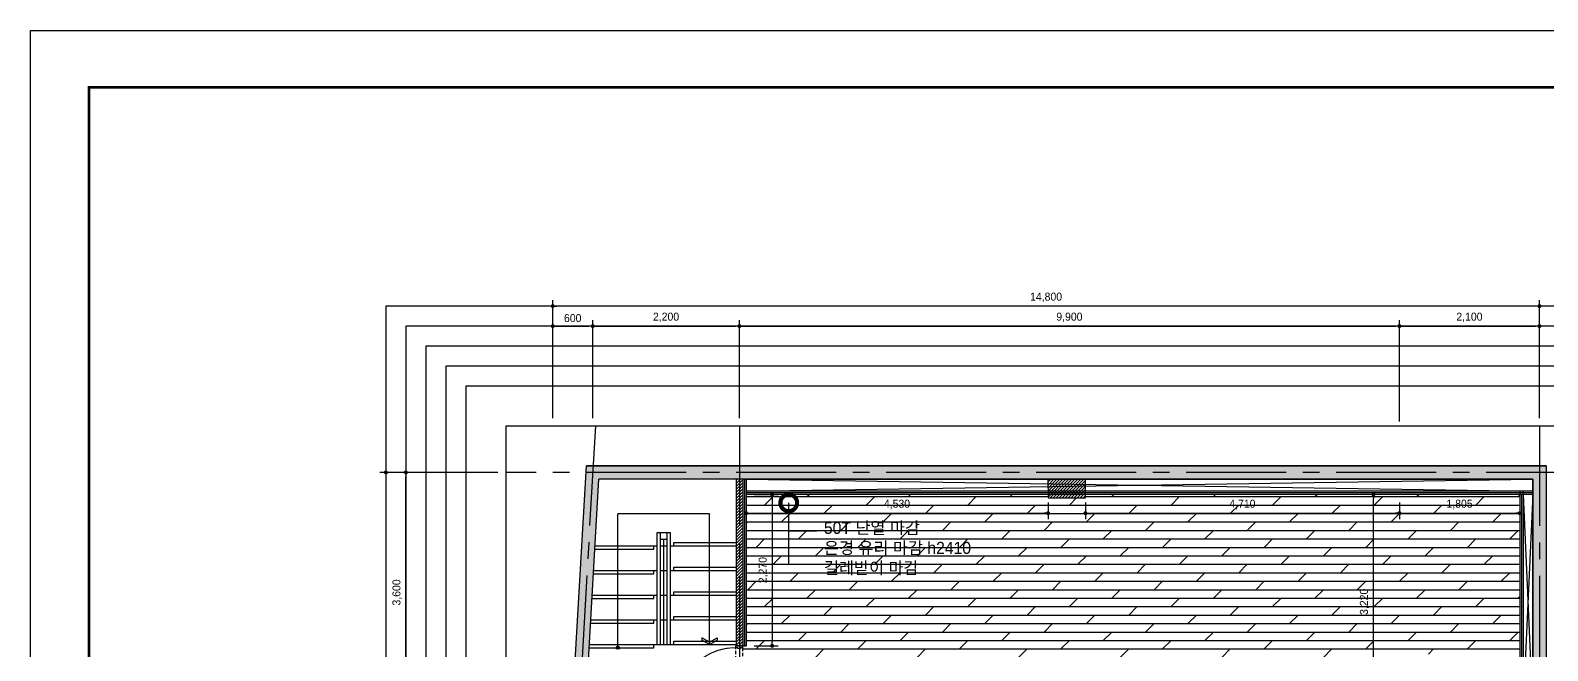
# Model space of a CAD drawing. Header units: millimetres. Extents: x -224448 to 1592092, y -164641 to 319001.
# Drawn here: x -87340 to -64582, y 230471 to 239774 of the extents above; entities that cross this region are included whole.
import ezdxf

# ---------------------------------------------------------------- set-up
doc = ezdxf.new("R2010")
doc.units = ezdxf.units.MM
for name, pattern in [('CEN', [62, 60, -1, 0, -1]), ('CENTER2', [1.125, 0.75, -0.125, 0.125, -0.125]), ('HIDDEN', [9.525, 6.35, -3.175])]:
    doc.linetypes.add(name, pattern=pattern)
doc.layers.get('Defpoints').update_dxf_attribs({"color": 35})
for name, color, linetype in [('ARREA', 1, 'Continuous'), ('CORE', 7, 'Continuous'), ('DIM', 3, 'Continuous'), ('I-SYM', 4, 'Continuous'), ('I-TEXT', 7, 'Continuous'), ('I_CON', 2, 'Continuous'), ('I_DOOR', 4, 'Continuous'), ('I_FORMAT', 7, 'Continuous'), ('I_FUR', 6, 'Continuous'), ('I_HAT', 8, 'Continuous'), ('I_WALL', 3, 'Continuous')]:
    doc.layers.add(name, color=color, linetype=linetype)
doc.layers.add('I_CEN', color=1, linetype='CEN', lineweight=13)
doc.styles.add('IABU-글꼴스타일', font='')
doc.styles.add('NTOP', font='Dotum.ttf')
doc.styles.get('IABU-글꼴스타일').set_extended_font_data('HY울릉도L')
doc.linetypes.add('BATTING', pattern='A,0.00254,-2.54,[134,ltypeshp.shx,S=2.54,R=0,X=-2.54,Y=0],-5.08,[134,ltypeshp.shx,S=2.54,R=180,X=2.54,Y=0],-2.54', length=10.16254)
doc.dimstyles.new('IABC-100 (SUB)', dxfattribs={"dimscale": 60, "dimtxt": 2, "dimasz": 1, "dimexe": 1.5, "dimexo": 2, "dimgap": 1, "dimtad": 1, "dimdec": 0, "dimdsep": 46, "dimlunit": 6, "dimtxsty": 'IABU-글꼴스타일', "dimblk": '1234_Dot', "dimcen": 1, "dimclrd": 4, "dimclre": 4, "dimclrt": 7, "dimadec": 0, "dimazin": 0, "dimtfac": 1, "dimtdec": 0, "dimtix": 1, "dimtmove": 2, "dimatfit": 3, "dimldrblk": '1234_Dot', "dimfxl": 2, "dimtolj": 1, "dimtzin": 0, "dimarcsym": 0})

# ---------------------------------------------------------------- blocks, each defined once
blk = doc.blocks.new('FR1')
at = {"layer": 'Defpoints'}
blk.add_lwpolyline([(89059, 47504), (131059, 47504), (131059, 17804), (89059, 17804)], close=True, dxfattribs=at)
at = {"layer": 'I_FORMAT', "const_width": 50.2}
blk.add_lwpolyline([(126044, 18873), (90159, 18873), (90159, 46435), (126044, 46435)], dxfattribs=at)
blk = doc.blocks.new('_DotSmall')
at = {"color": 0, "linetype": 'ByBlock', "const_width": 0.5}
blk.add_lwpolyline([(-0.0625, 0, 1), (0.0625, 0, 1)], format="xyb", close=True, dxfattribs=at)
blk = doc.blocks.new('1234_Dot')
at = {"color": 0, "linetype": 'ByBlock', "lineweight": -2}
blk.add_line((-0.5, 0), (-1, 0), dxfattribs=at)
at = {"color": 0, "linetype": 'ByBlock', "const_width": 0.5}
blk.add_lwpolyline([(-0.25, 0, 1), (0.25, 0, 1)], format="xyb", close=True, dxfattribs=at)
blk = doc.blocks.new('*D685')
at = {"layer": 'Defpoints', "color": 0, "ltscale": 50, "transparency": 16777216}
for p in [(-76605, 232814), (-72076, 232814), (-72076, 232533)]:
    blk.add_point(p, dxfattribs=at)
at = {"layer": 'DIM', "color": 4, "lineweight": -2, "ltscale": 50, "transparency": 16777216}
for p, q in [((-76605, 232694), (-76605, 232443)), ((-72076, 232694), (-72076, 232443)), ((-76545, 232533), (-72136, 232533))]:
    blk.add_line(p, q, dxfattribs=at)
at = {"layer": 'DIM', "color": 4, "lineweight": -2, "ltscale": 50, "transparency": 16777216, "xscale": 60, "yscale": 60, "zscale": 60, "rotation": 180}
blk.add_blockref('1234_Dot', (-76605, 232533), dxfattribs=at)
at = {"layer": 'DIM', "color": 4, "lineweight": -2, "ltscale": 50, "transparency": 16777216, "xscale": 60, "yscale": 60, "zscale": 60}
blk.add_blockref('1234_Dot', (-72076, 232533), dxfattribs=at)
at = {"layer": 'DIM', "color": 7, "ltscale": 50, "transparency": 16777216, "insert": (-74341, 232664), "char_height": 120, "attachment_point": 5, "style": 'IABU-글꼴스타일'}
blk.add_mtext('\\A1;4,530', dxfattribs=at)
blk = doc.blocks.new('*D686')
at = {"layer": 'Defpoints', "color": 0, "ltscale": 50, "transparency": 16777216}
for p in [(-66805, 232814), (-65001, 232814), (-65001, 232533)]:
    blk.add_point(p, dxfattribs=at)
at = {"layer": 'DIM', "color": 4, "lineweight": -2, "ltscale": 50, "transparency": 16777216}
for p, q in [((-66805, 232694), (-66805, 232443)), ((-65001, 232694), (-65001, 232443)), ((-66745, 232533), (-65061, 232533))]:
    blk.add_line(p, q, dxfattribs=at)
at = {"layer": 'DIM', "color": 4, "lineweight": -2, "ltscale": 50, "transparency": 16777216, "xscale": 60, "yscale": 60, "zscale": 60, "rotation": 180}
blk.add_blockref('1234_Dot', (-66805, 232533), dxfattribs=at)
at = {"layer": 'DIM', "color": 4, "lineweight": -2, "ltscale": 50, "transparency": 16777216, "xscale": 60, "yscale": 60, "zscale": 60}
blk.add_blockref('1234_Dot', (-65001, 232533), dxfattribs=at)
at = {"layer": 'DIM', "color": 7, "ltscale": 50, "transparency": 16777216, "insert": (-65903, 232664), "char_height": 120, "attachment_point": 5, "style": 'IABU-글꼴스타일'}
blk.add_mtext('\\A1;1,805', dxfattribs=at)
blk = doc.blocks.new('*D679')
at = {"layer": 'Defpoints', "color": 0, "ltscale": 50, "transparency": 16777216}
for p in [(-78905, 235338), (-79505, 233838), (-78905, 233838)]:
    blk.add_point(p, dxfattribs=at)
at = {"layer": 'DIM', "color": 4, "lineweight": -2, "ltscale": 50, "transparency": 16777216}
for p, q in [((-79505, 233958), (-79505, 235428)), ((-79445, 235338), (-78965, 235338)), ((-78905, 233958), (-78905, 235428))]:
    blk.add_line(p, q, dxfattribs=at)
at = {"layer": 'DIM', "color": 4, "lineweight": -2, "ltscale": 50, "transparency": 16777216, "xscale": 60, "yscale": 60, "zscale": 60, "rotation": 180}
blk.add_blockref('1234_Dot', (-79505, 235338), dxfattribs=at)
at = {"layer": 'DIM', "color": 4, "lineweight": -2, "ltscale": 50, "transparency": 16777216, "xscale": 60, "yscale": 60, "zscale": 60}
blk.add_blockref('1234_Dot', (-78905, 235338), dxfattribs=at)
at = {"layer": 'DIM', "color": 7, "ltscale": 50, "transparency": 16777216, "insert": (-79205, 235458), "char_height": 120, "attachment_point": 5, "style": 'IABU-글꼴스타일'}
blk.add_mtext('\\A1;600', dxfattribs=at)
blk = doc.blocks.new('*D680')
at = {"layer": 'Defpoints', "color": 0, "ltscale": 50, "transparency": 16777216}
for p in [(-76705, 235338), (-78905, 233838), (-76705, 233838)]:
    blk.add_point(p, dxfattribs=at)
at = {"layer": 'DIM', "color": 4, "lineweight": -2, "ltscale": 50, "transparency": 16777216}
for p, q in [((-78905, 233958), (-78905, 235428)), ((-78845, 235338), (-76765, 235338)), ((-76705, 233958), (-76705, 235428))]:
    blk.add_line(p, q, dxfattribs=at)
at = {"layer": 'DIM', "color": 4, "lineweight": -2, "ltscale": 50, "transparency": 16777216, "xscale": 60, "yscale": 60, "zscale": 60, "rotation": 180}
blk.add_blockref('1234_Dot', (-78905, 235338), dxfattribs=at)
at = {"layer": 'DIM', "color": 4, "lineweight": -2, "ltscale": 50, "transparency": 16777216, "xscale": 60, "yscale": 60, "zscale": 60}
blk.add_blockref('1234_Dot', (-76705, 235338), dxfattribs=at)
at = {"layer": 'DIM', "color": 7, "ltscale": 50, "transparency": 16777216, "insert": (-77805, 235469), "char_height": 120, "attachment_point": 5, "style": 'IABU-글꼴스타일'}
blk.add_mtext('\\A1;2,200', dxfattribs=at)
blk = doc.blocks.new('*D675')
at = {"layer": 'Defpoints', "color": 0, "ltscale": 50, "transparency": 16777216}
for p in [(-66805, 235338), (-76705, 233838), (-66805, 233787)]:
    blk.add_point(p, dxfattribs=at)
at = {"layer": 'DIM', "color": 4, "lineweight": -2, "ltscale": 50, "transparency": 16777216}
for p, q in [((-76705, 233958), (-76705, 235428)), ((-76645, 235338), (-66865, 235338)), ((-66805, 233907), (-66805, 235428))]:
    blk.add_line(p, q, dxfattribs=at)
at = {"layer": 'DIM', "color": 4, "lineweight": -2, "ltscale": 50, "transparency": 16777216, "xscale": 60, "yscale": 60, "zscale": 60, "rotation": 180}
blk.add_blockref('1234_Dot', (-76705, 235338), dxfattribs=at)
at = {"layer": 'DIM', "color": 4, "lineweight": -2, "ltscale": 50, "transparency": 16777216, "xscale": 60, "yscale": 60, "zscale": 60}
blk.add_blockref('1234_Dot', (-66805, 235338), dxfattribs=at)
at = {"layer": 'DIM', "color": 7, "ltscale": 50, "transparency": 16777216, "insert": (-71755, 235469), "char_height": 120, "attachment_point": 5, "style": 'IABU-글꼴스타일'}
blk.add_mtext('\\A1;9,900', dxfattribs=at)
blk = doc.blocks.new('*D676')
at = {"layer": 'Defpoints', "color": 0, "ltscale": 50, "transparency": 16777216}
for p in [(-64705, 235338), (-66805, 233838), (-64705, 233838)]:
    blk.add_point(p, dxfattribs=at)
at = {"layer": 'DIM', "color": 4, "lineweight": -2, "ltscale": 50, "transparency": 16777216}
for p, q in [((-66805, 233958), (-66805, 235428)), ((-66745, 235338), (-64765, 235338)), ((-64705, 233958), (-64705, 235428))]:
    blk.add_line(p, q, dxfattribs=at)
at = {"layer": 'DIM', "color": 4, "lineweight": -2, "ltscale": 50, "transparency": 16777216, "xscale": 60, "yscale": 60, "zscale": 60, "rotation": 180}
blk.add_blockref('1234_Dot', (-66805, 235338), dxfattribs=at)
at = {"layer": 'DIM', "color": 4, "lineweight": -2, "ltscale": 50, "transparency": 16777216, "xscale": 60, "yscale": 60, "zscale": 60}
blk.add_blockref('1234_Dot', (-64705, 235338), dxfattribs=at)
at = {"layer": 'DIM', "color": 7, "ltscale": 50, "transparency": 16777216, "insert": (-65755, 235469), "char_height": 120, "attachment_point": 5, "style": 'IABU-글꼴스타일'}
blk.add_mtext('\\A1;2,100', dxfattribs=at)
blk = doc.blocks.new('*D687')
at = {"layer": 'Defpoints', "color": 0, "ltscale": 50, "transparency": 16777216}
for p in [(-79505, 235638), (-79505, 233838), (-64705, 233844)]:
    blk.add_point(p, dxfattribs=at)
at = {"layer": 'DIM', "color": 4, "lineweight": -2, "ltscale": 50, "transparency": 16777216}
for p, q in [((-79505, 233958), (-79505, 235728)), ((-64765, 235638), (-79445, 235638)), ((-64705, 233964), (-64705, 235728))]:
    blk.add_line(p, q, dxfattribs=at)
at = {"layer": 'DIM', "color": 4, "lineweight": -2, "ltscale": 50, "transparency": 16777216, "xscale": 60, "yscale": 60, "zscale": 60, "rotation": 180}
blk.add_blockref('1234_Dot', (-79505, 235638), dxfattribs=at)
at = {"layer": 'DIM', "color": 4, "lineweight": -2, "ltscale": 50, "transparency": 16777216, "xscale": 60, "yscale": 60, "zscale": 60}
blk.add_blockref('1234_Dot', (-64705, 235638), dxfattribs=at)
at = {"layer": 'DIM', "color": 7, "ltscale": 50, "transparency": 16777216, "insert": (-72105, 235769), "char_height": 120, "attachment_point": 5, "style": 'IABU-글꼴스타일'}
blk.add_mtext('\\A1;14,800', dxfattribs=at)
blk = doc.blocks.new('*D695')
at = {"layer": 'Defpoints', "color": 0, "ltscale": 50, "transparency": 16777216}
for p in [(-81707, 233144), (-80207, 233144), (-80207, 229544)]:
    blk.add_point(p, dxfattribs=at)
at = {"layer": 'DIM', "color": 4, "lineweight": -2, "ltscale": 50, "transparency": 16777216}
for p, q in [((-80327, 233144), (-81797, 233144)), ((-81707, 229604), (-81707, 233084)), ((-80327, 229544), (-81797, 229544))]:
    blk.add_line(p, q, dxfattribs=at)
at = {"layer": 'DIM', "color": 4, "lineweight": -2, "ltscale": 50, "transparency": 16777216, "xscale": 60, "yscale": 60, "zscale": 60}
for p, rotation in [((-81707, 233144), 90), ((-81707, 229544), 270)]:
    blk.add_blockref('1234_Dot', p, dxfattribs=dict(at, rotation=rotation))
at = {"layer": 'DIM', "color": 7, "ltscale": 50, "transparency": 16777216, "insert": (-81838, 231344), "char_height": 120, "attachment_point": 5, "rotation": 90, "style": 'IABU-글꼴스타일'}
blk.add_mtext('\\A1;3,600', dxfattribs=at)
blk = doc.blocks.new('*D696')
at = {"layer": 'Defpoints', "color": 0, "ltscale": 50, "transparency": 16777216}
for p in [(-80207, 233144), (-82007, 222644), (-80207, 222644)]:
    blk.add_point(p, dxfattribs=at)
at = {"layer": 'DIM', "color": 4, "lineweight": -2, "ltscale": 50, "transparency": 16777216}
for p, q in [((-80327, 233144), (-82097, 233144)), ((-82007, 233084), (-82007, 222704)), ((-80327, 222644), (-82097, 222644))]:
    blk.add_line(p, q, dxfattribs=at)
at = {"layer": 'DIM', "color": 4, "lineweight": -2, "ltscale": 50, "transparency": 16777216, "xscale": 60, "yscale": 60, "zscale": 60}
for p, rotation in [((-82007, 233144), 90), ((-82007, 222644), 270)]:
    blk.add_blockref('1234_Dot', p, dxfattribs=dict(at, rotation=rotation))
at = {"layer": 'DIM', "color": 7, "ltscale": 50, "transparency": 16777216, "insert": (-82138, 227894), "char_height": 120, "attachment_point": 5, "rotation": 90, "style": 'IABU-글꼴스타일'}
blk.add_mtext('\\A1;10,500', dxfattribs=at)
blk = doc.blocks.new('*D699')
at = {"layer": 'Defpoints', "color": 0, "ltscale": 50, "transparency": 16777216}
for p in [(-76605, 232814), (-76605, 230544), (-76213, 230544)]:
    blk.add_point(p, dxfattribs=at)
at = {"layer": 'DIM', "color": 4, "lineweight": -2, "ltscale": 50, "transparency": 16777216}
for p, q in [((-76485, 232814), (-76123, 232814)), ((-76213, 232754), (-76213, 230604)), ((-76485, 230544), (-76123, 230544))]:
    blk.add_line(p, q, dxfattribs=at)
at = {"layer": 'DIM', "color": 4, "lineweight": -2, "ltscale": 50, "transparency": 16777216, "xscale": 60, "yscale": 60, "zscale": 60}
for p, rotation in [((-76213, 232814), 90), ((-76213, 230544), 270)]:
    blk.add_blockref('1234_Dot', p, dxfattribs=dict(at, rotation=rotation))
at = {"layer": 'DIM', "color": 7, "ltscale": 50, "transparency": 16777216, "insert": (-76345, 231679), "char_height": 120, "attachment_point": 5, "rotation": 90, "style": 'IABU-글꼴스타일'}
blk.add_mtext('\\A1;2,270', dxfattribs=at)
blk = doc.blocks.new('*D700')
at = {"layer": 'Defpoints', "color": 0, "ltscale": 50, "transparency": 16777216}
for p in [(-67195, 232814), (-66955, 232814), (-66955, 229594)]:
    blk.add_point(p, dxfattribs=at)
at = {"layer": 'DIM', "color": 4, "lineweight": -2, "ltscale": 50, "transparency": 16777216}
for p, q in [((-67075, 232814), (-67285, 232814)), ((-67195, 229654), (-67195, 232754)), ((-67075, 229594), (-67285, 229594))]:
    blk.add_line(p, q, dxfattribs=at)
at = {"layer": 'DIM', "color": 4, "lineweight": -2, "ltscale": 50, "transparency": 16777216, "xscale": 60, "yscale": 60, "zscale": 60}
for p, rotation in [((-67195, 232814), 90), ((-67195, 229594), 270)]:
    blk.add_blockref('1234_Dot', p, dxfattribs=dict(at, rotation=rotation))
at = {"layer": 'DIM', "color": 7, "ltscale": 50, "transparency": 16777216, "insert": (-67327, 231204), "char_height": 120, "attachment_point": 5, "rotation": 90, "style": 'IABU-글꼴스타일'}
blk.add_mtext('\\A1;3,220', dxfattribs=at)
blk = doc.blocks.new('*D737')
at = {"layer": 'Defpoints', "color": 0, "ltscale": 50, "transparency": 16777216}
for p in [(-71515, 232814), (-66805, 232814), (-66805, 232533)]:
    blk.add_point(p, dxfattribs=at)
at = {"layer": 'DIM', "color": 4, "lineweight": -2, "ltscale": 50, "transparency": 16777216}
for p, q in [((-71515, 232694), (-71515, 232443)), ((-66805, 232694), (-66805, 232443)), ((-71455, 232533), (-66865, 232533))]:
    blk.add_line(p, q, dxfattribs=at)
at = {"layer": 'DIM', "color": 4, "lineweight": -2, "ltscale": 50, "transparency": 16777216, "xscale": 60, "yscale": 60, "zscale": 60, "rotation": 180}
blk.add_blockref('1234_Dot', (-71515, 232533), dxfattribs=at)
at = {"layer": 'DIM', "color": 4, "lineweight": -2, "ltscale": 50, "transparency": 16777216, "xscale": 60, "yscale": 60, "zscale": 60}
blk.add_blockref('1234_Dot', (-66805, 232533), dxfattribs=at)
at = {"layer": 'DIM', "color": 7, "ltscale": 50, "transparency": 16777216, "insert": (-69160, 232664), "char_height": 120, "attachment_point": 5, "style": 'IABU-글꼴스타일'}
blk.add_mtext('\\A1;4,710', dxfattribs=at)
blk = doc.blocks.new('950도어')
at = {"layer": 'I_CEN'}
blk.add_arc((-74449, 125115), 822, 88.7362, 182.6857, dxfattribs=at)
at = {"layer": 'I_DOOR'}
for points in [[(-74431, 125967), (-74331, 125967), (-74331, 125937), (-74361, 125937), (-74361, 125927), (-74401, 125927), (-74401, 125937), (-74431, 125937), (-74431, 125967)], [(-75271, 125077), (-74431, 125077), (-74431, 125047), (-75271, 125047)], [(-74431, 125017), (-74331, 125017), (-74331, 125047), (-74361, 125047), (-74361, 125057), (-74401, 125057), (-74401, 125047), (-74431, 125047), (-74431, 125017)]]:
    blk.add_lwpolyline(points, close=True, dxfattribs=at)
at = {"layer": 'I_FUR', "color": 8, "linetype": 'HIDDEN', "ltscale": 8}
for p, q in [((-74431, 125077), (-74431, 125937)), ((-74331, 125937), (-74331, 125047))]:
    blk.add_line(p, q, dxfattribs=at)

msp = doc.modelspace()

# ---------------------------------------------------------------- hatches: boundary and pattern name
at = {"transparency": 33554457}
h = msp.add_hatch(dxfattribs=at)
h.set_pattern_fill('DOLMIT', color=9, scale=20)
h.set_pattern_definition([(0, (0, 103750.15), (0, 127), []), (45, (0, 103750.15), (-253.9998, 253.9998), [179.6051, -359.2102])])
edge = h.paths.add_edge_path()
edge.add_line((-66605.442, 230451.273), (-66575.442, 230451.273))
edge.add_line((-66575.442, 230451.273), (-66575.442, 230450.773))
edge.add_arc((-66605.442, 229551.273), 900, -0.0598717, 88.0897868, ccw=False)
edge.add_arc((-65004.803, 229543.721), 700.67, 92.5061963, 179.4593456, ccw=False)
edge.add_line((-65035.442, 230243.721), (-65000.833, 230243.721))
edge.add_line((-65000.833, 230243.721), (-65000.833, 232813.721))
edge.add_line((-65000.833, 232813.721), (-71515.422, 232813.721))
edge.add_line((-71515.422, 232813.721), (-71515.442, 232763.721))
edge.add_line((-71515.442, 232763.721), (-72075.442, 232763.721))
edge.add_line((-72075.442, 232763.721), (-72075.606, 232813.721))
edge.add_line((-72075.606, 232813.721), (-76605.442, 232813.721))
edge.add_line((-76605.442, 232813.721), (-76605.442, 230543.721))
edge.add_line((-76605.442, 230543.721), (-76655.442, 230543.721))
edge.add_line((-76655.442, 230543.721), (-76655.442, 230513.721))
edge.add_line((-76655.442, 230513.721), (-76655.442, 229623.721))
edge.add_line((-76655.442, 229623.721), (-76655.442, 229593.721))
edge.add_line((-76655.442, 229593.721), (-76605.442, 229593.721))
edge.add_line((-76605.442, 229593.721), (-76605.442, 225243.721))
edge.add_line((-76605.442, 225243.721), (-68705.442, 225243.721))
edge.add_line((-68705.442, 225243.721), (-68705.442, 226101.273))
edge.add_line((-68705.442, 226101.273), (-68675.442, 226101.273))
edge.add_line((-68675.442, 226101.273), (-68675.442, 226100.773))
edge.add_arc((-68705.442, 225201.273), 900, 0, 88.0897868, ccw=False)
edge.add_arc((-66905.442, 225201.273), 900, 91.9102132, 180, ccw=False)
edge.add_line((-66935.442, 226100.773), (-66935.442, 226101.273))
edge.add_line((-66935.442, 226101.273), (-66905.442, 226101.273))
edge.add_line((-66905.442, 226101.273), (-66905.442, 225243.721))
edge.add_line((-66905.442, 225243.721), (-66855.442, 225243.721))
edge.add_line((-66855.442, 225243.721), (-66855.442, 229166.621))
edge.add_ellipse((-66882.475, 229178.018), major_axis=(17.526, 17.526), ratio=1, start_angle=169.1487636, end_angle=354.313492, ccw=False)
edge.add_spline(control_points=[(-66902.988, 229164.104), (-66952.839, 229131.078), (-67013.084, 229105.708), (-66964.061, 229256.669), (-67067.154, 229203.185), (-67086.507, 229174.166)], knot_values=[148.847400909, 148.847400909, 148.847400909, 148.847400909, 483.492448452, 667.725925171, 958.402292488, 958.402292488, 958.402292488, 958.402292488], degree=3, periodic=0)
edge.add_ellipse((-66882.475, 229178.018), major_axis=(17.526, 17.526), ratio=1, start_angle=455.686508, end_angle=529.1487636, ccw=False)
edge.add_line((-66911.359, 229193.721), (-66955.442, 229193.721))
edge.add_line((-66955.442, 229193.721), (-66955.442, 229593.721))
edge.add_line((-66955.442, 229593.721), (-66605.442, 229593.721))
edge.add_line((-66605.442, 229593.721), (-66605.442, 230451.273))
h.paths.add_polyline_path([(-71825.442, 229593.721), (-71821.521, 228773.721), (-72075.442, 228773.721), (-72075.442, 229593.721)], flags=16)
h.paths.add_polyline_path([(-70915.804, 228464.927), (-70915.804, 228431.177), (-70882.054, 228431.177), (-70882.054, 228131.177), (-72031.936, 228131.177), (-72031.936, 228164.927), (-72465.686, 228164.927), (-72465.686, 228464.927)], flags=0)
edge = h.paths.add_edge_path(flags=16)
edge.add_spline(control_points=[(-73442.24, 227907.887), (-73392.389, 227874.861), (-73332.144, 227849.491), (-73381.167, 228000.452), (-73278.074, 227946.968), (-73258.721, 227917.948)], knot_values=[148.847400909, 148.847400909, 148.847400909, 148.847400909, 483.492448452, 667.725925171, 958.402292488, 958.402292488, 958.402292488, 958.402292488], degree=3, periodic=0)
edge.add_ellipse((-73462.752, 227921.8), major_axis=(17.526, 17.526), ratio=1, start_angle=280.8512364, end_angle=315)
edge.add_ellipse((-73462.752, 227921.8), major_axis=(17.526, 17.526), ratio=1, start_angle=-45, end_angle=280.8512364)
h.paths.add_polyline_path([(-75995.783, 232688.044, -1), (-75933.283, 232688.044, -1)], flags=16)
h.paths.add_polyline_path([(-74610.524, 232562.933), (-74070.524, 232562.933), (-74070.524, 232765.79), (-74610.524, 232765.79)], flags=24)
h.paths.add_polyline_path([(-66161.709, 232562.933), (-65644.566, 232562.933), (-65644.566, 232765.79), (-66161.709, 232765.79)], flags=24)
h.paths.add_polyline_path([(-68064.013, 225223.721), (-67546.87, 225223.721), (-67546.87, 225426.578), (-68064.013, 225426.578)], flags=25)
h.paths.add_polyline_path([(-66064.013, 229573.721), (-65546.87, 229573.721), (-65546.87, 229776.578), (-66064.013, 229776.578)], flags=25)
h.paths.add_polyline_path([(-76241.637, 231479.424), (-76241.637, 231878.272), (-76418.486, 231878.272), (-76418.486, 231479.424)], flags=24)
h.paths.add_polyline_path([(-67225.44, 230933.721), (-67225.44, 231473.721), (-67428.297, 231473.721), (-67428.297, 230933.721)], flags=24)
h.paths.add_polyline_path([(-69419.004, 232562.933), (-68901.861, 232562.933), (-68901.861, 232765.79), (-69419.004, 232765.79)], flags=24)
h.paths.add_polyline_path([(-69313.254, 229008.764), (-66975.741, 229008.764), (-66975.741, 229316.976), (-69313.254, 229316.976)], flags=24)
h.paths.add_polyline_path([(-71527.301, 228431.494), (-70776.982, 228431.494), (-70776.982, 228719.994), (-71527.301, 228719.994)], flags=24)
h.paths.add_polyline_path([(-73293.51, 227070.865), (-70879.022, 227070.865), (-70879.022, 227368.982), (-73293.51, 227368.982)], flags=24)
h.paths.add_polyline_path([(-73267.066, 227328.415), (-70729.23, 227328.415), (-70729.23, 227618.015), (-73267.066, 227618.015)], flags=24)
h.paths.add_polyline_path([(-73314.507, 227562.247), (-72305.535, 227562.247), (-72305.535, 227860.365), (-73314.507, 227860.365)], flags=24)
h.paths.add_polyline_path([(-73281.288, 227760.247), (-68225.49, 227760.247), (-68225.49, 228058.365), (-73281.288, 228058.365)], flags=24)
h.paths.add_polyline_path([(-75492.257, 231589.76), (-73283.875, 231589.76), (-73283.875, 232450.55), (-75492.257, 232450.55)], flags=24)
h.paths.add_polyline_path([(-72550.64, 228116.746), (-70814.422, 228116.746), (-70814.422, 228489.449), (-72550.64, 228489.449)], flags=24)
at = {"layer": 'I_HAT', "true_color": 0x000000}
h = msp.add_hatch(color=18, dxfattribs=at)
h.dxf.hatch_style = 1
h.paths.add_polyline_path([(-64605.442, 233243.721), (-78999.891, 233243.721), (-79611.319, 222543.721), (-64605.442, 222543.721)])
h.paths.add_polyline_path([(-78810.993, 233043.721), (-79399.564, 222743.721), (-64805.442, 222743.721), (-64805.442, 233043.721)], flags=16)
h.paths.add_polyline_path([(-77740.442, 232244.818), (-77790.442, 232244.818), (-77790.442, 231354.818), (-77740.442, 231354.818)], flags=0)
h.paths.add_polyline_path([(-76755.442, 229493.721), (-76755.442, 222743.721), (-79013.85, 229493.721)], flags=0)
h.paths.add_polyline_path([(-66755.442, 227283.721), (-66687.843, 227283.721), (-66687.843, 227333.721), (-66755.442, 227333.721)], flags=0)
at = {"layer": 'I_HAT', "transparency": 33554687}
h = msp.add_hatch(dxfattribs=at)
h.set_pattern_fill('ANSI31', color=256, scale=10)
h.set_pattern_definition([(45, (-3808.497, 179076.738), (-22.45064, 22.45064), [])])
h.paths.add_polyline_path([(-76655.442, 233043.721), (-76755.442, 233043.721), (-76755.442, 230543.721), (-76655.442, 230543.721)])
at = {"layer": 'I_HAT'}
h = msp.add_hatch(dxfattribs=at)
h.set_pattern_fill('ANSI31', color=256, scale=10)
h.set_pattern_definition([(45, (-465.907, 103226.846), (-22.45064, 22.45064), [])])
h.paths.add_polyline_path([(-71515.442, 232763.721), (-71515.333, 233043.721), (-72076.362, 233043.721), (-72075.442, 232763.721)])
h = msp.add_hatch(dxfattribs=at)
h.set_pattern_fill('ANSI31', color=256, scale=10)
h.set_pattern_definition([(45, (0, 79990.15), (-22.4506403, 22.4506403), [])])
h.paths.add_polyline_path([(-76705.442, 229543.721), (-79010.993, 229543.721), (-79013.85, 229493.721), (-76755.442, 229493.721), (-76755.442, 225193.721), (-76705.442, 225193.721)])
h.paths.add_polyline_path([(-76655.442, 229543.721), (-76705.442, 229543.721), (-76705.442, 225193.721), (-76605.442, 225193.721), (-76605.442, 225243.721), (-76655.442, 225243.721)])
h.paths.add_polyline_path([(-76705.442, 229593.721), (-76755.442, 229593.721), (-79008.136, 229593.721), (-79010.993, 229543.721), (-76705.442, 229543.721)])
h.paths.add_polyline_path([(-76655.442, 229593.721), (-76705.442, 229593.721), (-76705.442, 229543.721), (-76655.442, 229543.721)])
h.paths.add_polyline_path([(-76655.442, 225143.721), (-76605.442, 225143.721), (-76605.442, 225193.721), (-76705.442, 225193.721), (-76705.442, 222743.721), (-76655.442, 222743.721)])
h.paths.add_polyline_path([(-76705.442, 225193.721), (-76755.442, 225193.721), (-76755.442, 222743.721), (-76705.442, 222743.721)])
h.paths.add_polyline_path([(-69455.42, 223169.135), (-68915.42, 223169.135), (-68915.42, 223371.992), (-69455.42, 223371.992)], flags=9)
h.paths.add_polyline_path([(-71615.757, 224381.748), (-70972.626, 224381.748), (-70972.626, 224629.033), (-71615.757, 224629.033)], flags=9)
h.paths.add_polyline_path([(-71527.301, 228431.494), (-70776.982, 228431.494), (-70776.982, 228719.994), (-71527.301, 228719.994)], flags=9)
h.paths.add_polyline_path([(-73293.51, 227070.865), (-70879.022, 227070.865), (-70879.022, 227368.982), (-73293.51, 227368.982)], flags=9)
h.paths.add_polyline_path([(-73267.066, 227328.415), (-70729.23, 227328.415), (-70729.23, 227618.015), (-73267.066, 227618.015)], flags=9)
h.paths.add_polyline_path([(-73314.507, 227562.247), (-72305.535, 227562.247), (-72305.535, 227860.365), (-73314.507, 227860.365)], flags=9)
h.paths.add_polyline_path([(-73281.288, 227760.247), (-68225.49, 227760.247), (-68225.49, 228058.365), (-73281.288, 228058.365)], flags=9)
h.paths.add_polyline_path([(-65871.087, 224311.548), (-65229.54, 224311.548), (-65229.54, 224600.048), (-65871.087, 224600.048)], flags=9)
h.paths.add_polyline_path([(-66448.481, 224001.059), (-65257.669, 224001.059), (-65257.669, 224373.763), (-66448.481, 224373.763)], flags=9)
h.paths.add_polyline_path([(-75492.257, 231589.76), (-73283.875, 231589.76), (-73283.875, 232450.55), (-75492.257, 232450.55)], flags=9)
h.paths.add_polyline_path([(-72002.308, 224043.253), (-71356.902, 224043.253), (-71356.902, 224415.956), (-72002.308, 224415.956)], flags=9)
h.paths.add_polyline_path([(-72550.64, 228116.746), (-70814.422, 228116.746), (-70814.422, 228489.449), (-72550.64, 228489.449)], flags=9)

# ---------------------------------------------------------------- linework, layer by layer
at = {"color": 2}
for p, q in [((-78999.891, 233243.721), (-64605.442, 233243.721)), ((-64605.442, 233243.721), (-64605.442, 222543.721)), ((-76605.442, 233043.721), (-64855.442, 233043.721)), ((-64805.442, 222743.721), (-64805.442, 233043.721))]:
    msp.add_line(p, q, dxfattribs=at)
at = {"color": 9}
for p, q in [((-76605.442, 232863.721), (-64805.442, 233043.721)), ((-76605.442, 233043.721), (-64805.442, 232863.721)), ((-64805.442, 232813.721), (-64950.833, 229593.721)), ((-64950.833, 232813.721), (-64805.442, 229593.721))]:
    msp.add_line(p, q, dxfattribs=at)
at = {"color": 2}
msp.add_lwpolyline([(-72075.442, 232763.721), (-71515.442, 232763.721), (-71515.333, 233043.721), (-72076.362, 233043.721)], close=True, dxfattribs=at)
at = {"layer": 'ARREA', "color": 1, "linetype": 'CENTER2', "ltscale": 2000}
for p, q in [((-78865.442, 233843.721), (-79545.442, 221943.721)), ((-76705.442, 233843.721), (-76705.442, 221943.721)), ((-64705.442, 233843.721), (-64705.442, 221943.721)), ((-64005.442, 233143.721), (-80206.584, 233143.721))]:
    msp.add_line(p, q, dxfattribs=at)
at = {"layer": 'CORE', "color": 1}
for p, q in [((-78527.942, 230514.818), (-78527.942, 232520.798)), ((-77152.942, 232520.798), (-78527.942, 232520.798)), ((-77152.942, 231304.818), (-77152.942, 232520.798)), ((-78870.93, 231994.818), (-77990.442, 231994.818)), ((-77990.442, 231994.818), (-77990.442, 232044.818)), ((-77690.442, 232094.818), (-76755.442, 232094.818)), ((-77690.442, 232044.818), (-77690.442, 232094.818)), ((-77690.442, 231724.818), (-76755.442, 231724.818)), ((-77690.442, 231674.818), (-77690.442, 231724.818)), ((-78892.073, 231624.818), (-77990.442, 231624.818)), ((-77990.442, 231624.818), (-77990.442, 231674.818)), ((-77152.942, 230564.818), (-77152.942, 231461.396)), ((-78913.216, 231254.818), (-77990.442, 231254.818)), ((-77990.442, 231254.818), (-77990.442, 231304.818)), ((-77690.442, 231354.818), (-76755.442, 231354.818)), ((-77690.442, 231304.818), (-77690.442, 231354.818)), ((-78934.359, 230884.818), (-77990.442, 230884.818)), ((-77990.442, 230884.818), (-77990.442, 230934.818)), ((-77690.442, 230984.818), (-76755.442, 230984.818)), ((-77690.442, 230934.818), (-77690.442, 230984.818)), ((-77990.442, 230514.818), (-77990.442, 230564.818)), ((-77690.442, 230614.818), (-76755.442, 230614.818)), ((-77690.442, 230564.818), (-77690.442, 230614.818)), ((-78955.502, 230514.818), (-77990.442, 230514.818))]:
    msp.add_line(p, q, dxfattribs=at)
at = {"layer": 'CORE'}
for p, q in [((-77940.442, 230564.818), (-77940.442, 232244.818)), ((-77940.442, 232244.818), (-77740.442, 232244.818)), ((-77890.442, 230564.818), (-77890.442, 232244.818)), ((-77890.442, 232244.818), (-77790.442, 232244.818)), ((-77890.442, 232144.818), (-77790.442, 232144.818)), ((-77840.442, 230564.818), (-77840.442, 232144.818)), ((-77790.442, 230564.818), (-77790.442, 232244.818)), ((-77740.442, 230564.818), (-77740.442, 232244.818)), ((-78868.073, 232044.818), (-77940.442, 232044.818)), ((-77890.442, 232044.818), (-77790.442, 232044.818)), ((-77740.442, 232044.818), (-76755.442, 232044.818)), ((-78889.216, 231674.818), (-77940.442, 231674.818)), ((-77890.442, 231674.818), (-77790.442, 231674.818)), ((-77740.442, 231674.818), (-76755.442, 231674.818)), ((-78910.359, 231304.818), (-77940.442, 231304.818)), ((-77890.442, 231304.818), (-77790.442, 231304.818)), ((-77740.442, 231304.818), (-76755.442, 231304.818)), ((-78931.502, 230934.818), (-77940.442, 230934.818)), ((-77890.442, 230934.818), (-77790.442, 230934.818)), ((-77740.442, 230934.818), (-76755.442, 230934.818)), ((-78952.645, 230564.818), (-77940.442, 230564.818)), ((-77940.442, 230564.818), (-77740.442, 230564.818)), ((-77740.442, 230564.818), (-76755.442, 230564.818)), ((-77152.942, 230599.459), (-77267.219, 230665.438)), ((-77267.219, 230665.438), (-77267.219, 230630.796)), ((-77152.942, 230564.818), (-77267.219, 230630.796)), ((-77152.942, 230599.459), (-77038.664, 230665.438)), ((-77152.942, 230564.818), (-77038.664, 230630.796)), ((-77038.664, 230665.438), (-77038.664, 230630.796))]:
    msp.add_line(p, q, dxfattribs=at)
msp.add_circle((-78527.942, 230514.818), 23.235, dxfattribs=at)
at = {"layer": 'Defpoints'}
for points in [[(-62205.442, 235637.788), (-82006.584, 235637.788), (-82006.584, 220143.721), (-62205.442, 220143.721)], [(-62505.442, 235337.788), (-81706.584, 235337.788), (-81706.584, 220443.721), (-62505.442, 220443.721)], [(-62805.442, 235037.788), (-81406.584, 235037.788), (-81406.584, 220743.721), (-62805.442, 220743.721)], [(-63105.442, 234737.788), (-81106.584, 234737.788), (-81106.584, 221043.721), (-63105.442, 221043.721)], [(-63405.442, 234437.788), (-80806.584, 234437.788), (-80806.584, 221343.721), (-63405.442, 221343.721)], [(-64005.442, 233837.788), (-80206.584, 233837.788), (-80206.584, 221943.721), (-64005.442, 221943.721)]]:
    msp.add_lwpolyline(points, close=True, dxfattribs=at)
at = {"layer": 'I-SYM', "color": 8, "linetype": 'Continuous', "ltscale": 0.5}
for p, q in [((-75964.533, 231766.272), (-75964.533, 232688.044)), ((-75964.533, 232266.272), (-75542.298, 232266.272)), ((-75964.533, 232016.272), (-75542.298, 232016.272)), ((-75964.533, 231766.272), (-75542.298, 231766.272))]:
    msp.add_line(p, q, dxfattribs=at)
at = {"layer": 'I_CON'}
for p, q in [((-79611.319, 222543.721), (-78999.891, 233243.721)), ((-64605.442, 233243.721), (-78999.891, 233243.721)), ((-64605.442, 233243.721), (-64605.442, 222543.721)), ((-79399.564, 222743.721), (-78810.993, 233043.721)), ((-64805.442, 233043.721), (-78810.993, 233043.721)), ((-64805.442, 233043.721), (-64805.442, 222743.721))]:
    msp.add_line(p, q, dxfattribs=at)
at = {"layer": 'I_FUR', "color": 8, "linetype": 'BATTING', "ltscale": 2.4}
for p, q in [((-76630.442, 233043.721), (-76630.442, 230543.721)), ((-64805.442, 232838.721), (-76605.442, 232838.721)), ((-64975.833, 232813.721), (-64975.833, 229593.721))]:
    msp.add_line(p, q, dxfattribs=at)
at = {"layer": 'I_WALL'}
for p, q in [((-76755.442, 233043.721), (-76755.442, 230543.721)), ((-76655.442, 233043.721), (-76655.442, 230543.721)), ((-76605.442, 233043.721), (-76605.442, 230543.721)), ((-64805.442, 232863.721), (-76605.442, 232863.721)), ((-65000.833, 232863.721), (-65000.833, 229593.721)), ((-64950.833, 232863.721), (-64950.833, 229593.721)), ((-64805.442, 232813.721), (-76605.442, 232813.721)), ((-76655.442, 230543.721), (-76755.442, 230543.721)), ((-76655.442, 230543.721), (-76605.442, 230543.721))]:
    msp.add_line(p, q, dxfattribs=at)

# ---------------------------------------------------------------- block references
msp.add_blockref('950도어', (-2324.884, 104577.207))
at = {"layer": 'I-SYM', "color": 8, "linetype": 'Continuous', "ltscale": 0.5, "xscale": 500, "yscale": 500, "zscale": 500, "rotation": 179.9999999999952}
msp.add_blockref('_DotSmall', (-75964.533, 232688.044), dxfattribs=at)
at = {"layer": 'I_HAT', "xscale": 0.8, "yscale": 0.8, "zscale": 0.8}
msp.add_blockref('FR1', (-158586.864, 201770.772), dxfattribs=at)

# ---------------------------------------------------------------- texts
at = {"layer": 'I-TEXT', "color": 0, "insert": (-75437.103, 232402.546), "char_height": 180, "width": 2444.92077, "attachment_point": 1, "style": 'NTOP'}
msp.add_mtext('\\pxsm1;50T 단열 마감\\P은경 유리 마감 h2410\\P걸레받이 마감', dxfattribs=at)

# ---------------------------------------------------------------- dimensions: what is measured, and where the dimension line sits
at = {"layer": 'DIM', "ltscale": 50}
for base, p1, p2, picture, middle in [((-79505.442, 235637.788), (-64705.442, 233843.721), (-79505.442, 233837.788), '*D687', (-72105.442, 235769.216)), ((-76705.442, 235337.788), (-78905.442, 233837.788), (-76705.442, 233837.788), '*D680', (-77805.442, 235469.216)), ((-66805.442, 235337.788), (-76705.442, 233837.788), (-66805.442, 233786.623), '*D675', (-71755.442, 235469.216)), ((-64705.442, 235337.788), (-66805.442, 233837.788), (-64705.442, 233837.788), '*D676', (-65755.442, 235469.216)), ((-78905.442, 235337.788), (-79505.442, 233837.788), (-78905.442, 233837.788), '*D679', (-79205.442, 235457.788)), ((-72075.606, 232532.933), (-76605.442, 232813.721), (-72075.606, 232813.721), '*D685', (-74340.524, 232664.362)), ((-66805.442, 232532.933), (-71515.422, 232813.721), (-66805.442, 232813.721), '*D737', (-69160.432, 232664.362)), ((-65000.833, 232532.933), (-66805.442, 232813.721), (-65000.833, 232813.721), '*D686', (-65903.137, 232664.362))]:
    dim = msp.add_linear_dim(base=base, p1=p1, p2=p2, dimstyle='IABC-100 (SUB)', dxfattribs=at)
    dim.commit()
    dim.dimension.update_dxf_attribs({"geometry": picture, "text_midpoint": middle})
for base, p1, p2, picture, middle in [((-82006.584, 222643.721), (-80206.584, 233143.721), (-80206.584, 222643.721), '*D696', (-82138.012, 227893.721)), ((-81706.584, 233143.721), (-80206.584, 229543.721), (-80206.584, 233143.721), '*D695', (-81838.012, 231343.721)), ((-76213.291, 230543.721), (-76605.442, 232813.721), (-76605.442, 230543.721), '*D699', (-76344.72, 231678.721)), ((-67195.44, 232813.721), (-66955.442, 229593.721), (-66955.442, 232813.721), '*D700', (-67326.869, 231203.721))]:
    dim = msp.add_linear_dim(base=base, p1=p1, p2=p2, angle=90, dimstyle='IABC-100 (SUB)', dxfattribs=at)
    dim.commit()
    dim.dimension.update_dxf_attribs({"geometry": picture, "text_midpoint": middle})

doc.saveas('drawing.dxf')
